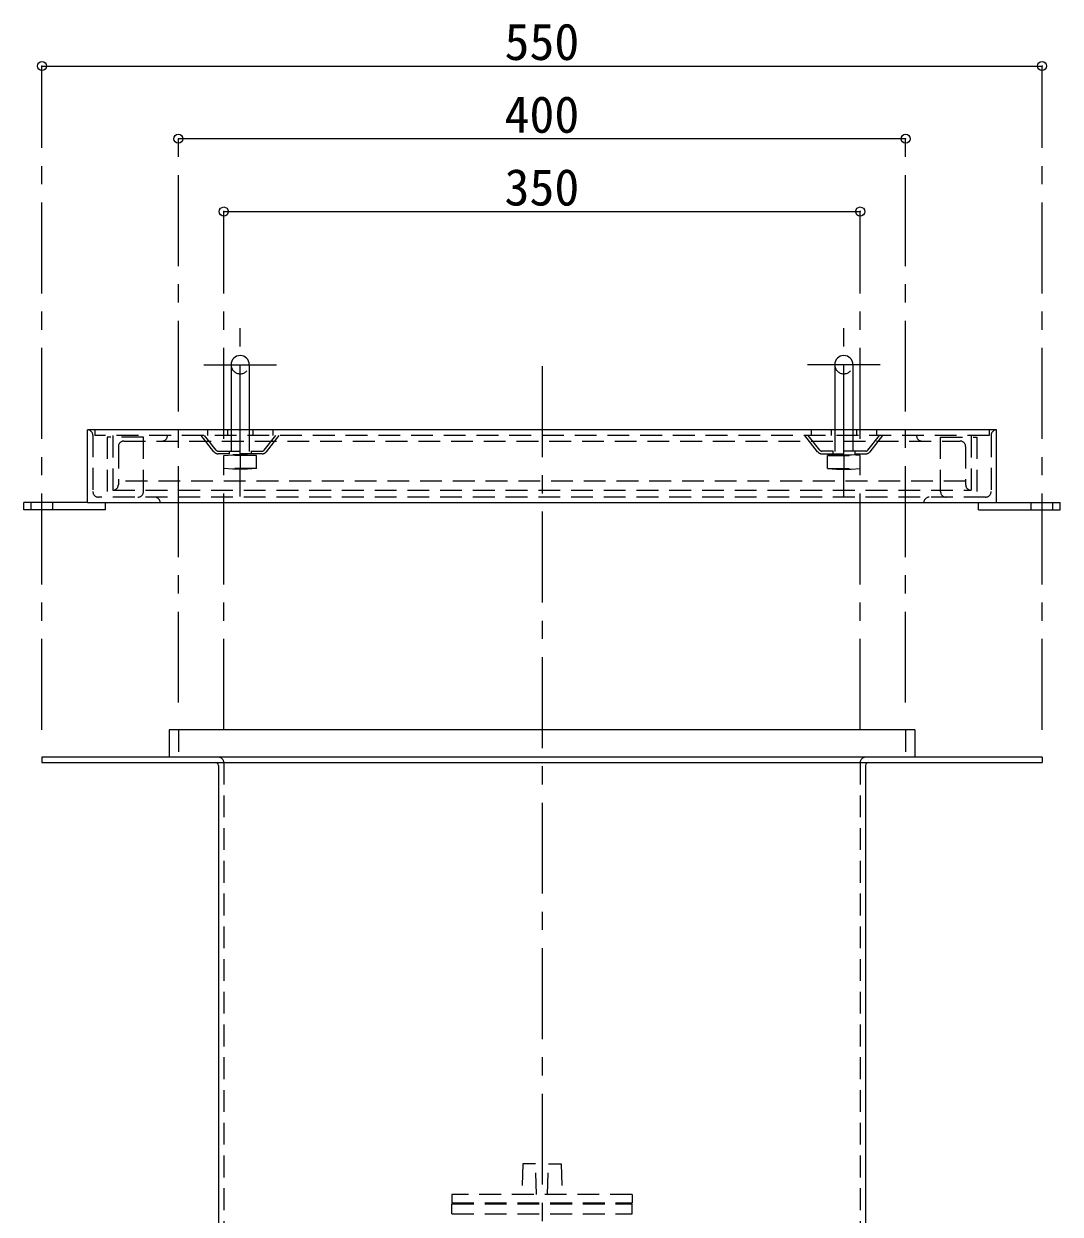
# Model space of a CAD drawing. Units: millimetres at full size, sheet at 1:10. Extents: x -2046 to 2004, y -1413 to 1397.
# Drawn here: x 169 to 739, y -679 to -25 of the extents above; entities that cross this region are included whole.
import ezdxf
from ezdxf.enums import TextEntityAlignment as Align

# ---------------------------------------------------------------- set-up
doc = ezdxf.new("R2010")
doc.units = ezdxf.units.MM
doc.header["$LTSCALE"] = 10
doc.header["$PDMODE"] = 32
doc.header["$PDSIZE"] = 5
doc.linetypes.add('CHAIN1', pattern=[8, 5, -1, 1, -1])
doc.linetypes.add('DASHED1', pattern=[1.8, 1.2, -0.6])
doc.layers.add('0-6_補助線', color=4, linetype='Continuous', lineweight=9)
doc.styles.add('ＭＳ ゴシック', font='')
doc.styles.get('ＭＳ ゴシック').set_extended_font_data('MS Gothic')

msp = doc.modelspace()

# ---------------------------------------------------------------- linework, layer by layer
at = {"layer": '0-6_補助線'}
for p, q in [((178.79, -47.82), (728.79, -47.82)), ((653.79, -87.82), (253.79, -87.82)), ((278.79, -127.82), (628.79, -127.82)), ((282.79, -212.02), (282.79, -247.82)), ((292.79, -212.02), (292.79, -247.82)), ((614.79, -212.02), (614.79, -247.82)), ((624.79, -212.02), (624.79, -247.82)), ((203.79, -287.82), (168.79, -287.82)), ((168.79, -291.82), (168.79, -287.82)), ((213.79, -291.82), (213.79, -287.82)), ((693.79, -291.82), (693.79, -287.82)), ((703.79, -287.82), (738.79, -287.82)), ((738.79, -291.82), (738.79, -287.82)), ((213.79, -291.82), (168.79, -291.82)), ((693.79, -291.82), (738.79, -291.82))]:
    msp.add_line(p, q, dxfattribs=at)
at = {"layer": '0-6_補助線', "linetype": 'CHAIN1'}
for p, q in [((178.79, -412.82), (178.79, -47.82)), ((728.79, -412.82), (728.79, -47.82)), ((253.79, -397.82), (253.79, -87.82)), ((653.79, -397.82), (653.79, -87.82)), ((278.79, -412.82), (278.79, -127.82)), ((628.79, -412.82), (628.79, -127.82)), ((287.79, -262.02), (287.79, -192.02)), ((619.79, -262.02), (619.79, -192.02)), ((267.79, -212.02), (307.79, -212.02)), ((453.79, -212.82), (453.79, -1165.82)), ((639.79, -212.02), (599.79, -212.02)), ((287.79, -284.52), (287.79, -269.02)), ((619.79, -284.52), (619.79, -269.02))]:
    msp.add_line(p, q, dxfattribs=at)
at = {"layer": '0-6_補助線', "color": 5, "lineweight": 25}
for p, q in [((203.79, -287.82), (203.79, -247.82)), ((703.79, -247.82), (203.79, -247.82)), ((703.79, -287.82), (703.79, -247.82)), ((203.79, -287.82), (703.79, -287.82)), ((178.79, -427.82), (178.79, -430.82)), ((728.79, -427.82), (178.79, -427.82)), ((178.79, -430.82), (728.79, -430.82)), ((728.79, -427.82), (728.79, -430.82))]:
    msp.add_line(p, q, dxfattribs=at)
at = {"layer": '0-6_補助線', "linetype": 'DASHED1'}
for p, q in [((207.79, -247.82), (207.79, -251.02)), ((269.79, -247.82), (269.79, -251.02)), ((280.79, -247.82), (280.79, -251.02)), ((282.79, -247.82), (282.79, -261.62)), ((292.79, -247.82), (292.79, -261.62)), ((294.79, -247.82), (294.79, -251.02)), ((305.79, -247.82), (305.79, -251.02)), ((601.79, -247.82), (601.79, -251.02)), ((612.79, -247.82), (612.79, -251.02)), ((614.79, -247.82), (614.79, -261.62)), ((624.79, -247.82), (624.79, -261.62)), ((626.79, -247.82), (626.79, -251.02)), ((637.79, -247.82), (637.79, -251.02)), ((699.79, -247.82), (699.79, -251.02)), ((699.79, -251.02), (207.79, -251.02)), ((217.79, -251.02), (217.79, -284.82)), ((223.79, -254.02), (683.79, -254.02)), ((234.59, -281.82), (234.59, -251.82)), ((273.39, -259.89), (266.29, -251.02)), ((274.56, -258.95), (268.21, -251.02)), ((301.02, -258.95), (307.37, -251.02)), ((302.19, -259.89), (309.29, -251.02)), ((605.39, -259.89), (598.29, -251.02)), ((606.56, -258.95), (600.21, -251.02)), ((633.02, -258.95), (639.37, -251.02)), ((634.19, -259.89), (641.29, -251.02)), ((672.99, -281.82), (672.99, -251.82)), ((689.79, -251.02), (689.79, -284.82)), ((220.79, -257.02), (220.79, -278.02)), ((275.73, -259.52), (299.85, -259.52)), ((299.85, -261.02), (275.73, -261.02)), ((278.79, -262.02), (283.79, -261.52)), ((281.79, -259.52), (281.79, -261.02)), ((283.79, -261.52), (287.79, -262.02)), ((291.79, -261.52), (283.79, -261.52)), ((287.79, -262.02), (291.79, -261.52)), ((291.79, -261.52), (296.79, -262.02)), ((293.79, -259.52), (293.79, -261.02)), ((631.85, -259.52), (607.73, -259.52)), ((607.73, -261.02), (631.85, -261.02)), ((615.79, -261.52), (610.79, -262.02)), ((613.79, -259.52), (613.79, -261.02)), ((615.79, -261.52), (623.79, -261.52)), ((619.79, -262.02), (615.79, -261.52)), ((623.79, -261.52), (619.79, -262.02)), ((628.79, -262.02), (623.79, -261.52)), ((625.79, -259.52), (625.79, -261.02)), ((686.79, -257.02), (686.79, -278.02)), ((278.79, -269.02), (278.79, -262.02)), ((296.79, -262.02), (278.79, -262.02)), ((287.79, -262.02), (287.79, -269.02)), ((296.79, -269.02), (296.79, -262.02)), ((610.79, -262.02), (628.79, -262.02)), ((610.79, -269.02), (610.79, -262.02)), ((619.79, -262.02), (619.79, -269.02)), ((628.79, -269.02), (628.79, -262.02)), ((283.79, -269.52), (278.79, -269.02)), ((296.79, -269.02), (278.79, -269.02)), ((287.79, -269.02), (283.79, -269.52)), ((291.79, -269.52), (283.79, -269.52)), ((291.79, -269.52), (287.79, -269.02)), ((296.79, -269.02), (291.79, -269.52)), ((610.79, -269.02), (615.79, -269.52)), ((610.79, -269.02), (628.79, -269.02)), ((615.79, -269.52), (619.79, -269.02)), ((615.79, -269.52), (623.79, -269.52)), ((619.79, -269.02), (623.79, -269.52)), ((623.79, -269.52), (628.79, -269.02)), ((217.79, -281.02), (689.79, -281.02)), ((686.79, -276.02), (220.79, -276.02)), ((172.79, -291.82), (172.79, -287.82)), ((184.79, -291.82), (184.79, -287.82)), ((722.79, -291.82), (722.79, -287.82)), ((734.79, -291.82), (734.79, -287.82)), ((253.79, -412.82), (253.79, -427.82)), ((653.79, -412.82), (653.79, -427.82)), ((278.79, -430.82), (278.79, -1127.82)), ((628.79, -430.82), (628.79, -1127.82)), ((443.29, -651.32), (442.79, -668.32)), ((450.29, -651.32), (443.29, -651.32)), ((450.79, -668.32), (450.29, -651.32)), ((456.79, -668.32), (457.29, -651.32)), ((457.29, -651.32), (464.29, -651.32)), ((464.29, -651.32), (464.79, -668.32)), ((404.29, -668.32), (404.29, -672.82)), ((503.29, -668.32), (404.29, -668.32)), ((404.29, -672.82), (503.29, -672.82)), ((404.29, -673.32), (503.29, -673.32)), ((404.29, -678.82), (404.29, -673.32)), ((503.29, -668.32), (503.29, -672.82))]:
    msp.add_line(p, q, dxfattribs=at)
at = {"layer": '0-6_補助線', "color": 7, "linetype": 'DASHED1', "lineweight": 18}
for p, q in [((206.79, -250.82), (206.79, -281.82)), ((700.79, -250.82), (700.79, -281.82)), ((697.79, -284.82), (209.79, -284.82))]:
    msp.add_line(p, q, dxfattribs=at)
at = {"layer": '0-6_補助線', "color": 7, "lineweight": 18}
for p, q in [((658.79, -412.82), (658.79, -427.82)), ((275.79, -432.32), (275.79, -1130.82)), ((631.79, -432.32), (631.79, -1130.82))]:
    msp.add_line(p, q, dxfattribs=at)
at = {"layer": '0-6_補助線', "linetype": 'DASHED1'}
for points in [[(234.59, -251.82), (214.59, -251.82), (214.59, -284.82)], [(672.99, -251.82), (692.99, -251.82), (692.99, -284.82)], [(404.29, -678.82), (503.29, -678.82), (503.29, -673.32)]]:
    msp.add_lwpolyline(points, dxfattribs=at)
at = {"layer": '0-6_補助線', "color": 7, "lineweight": 18}
msp.add_lwpolyline([(658.79, -412.82), (248.79, -412.82), (248.79, -427.82)], dxfattribs=at)
at = {"layer": '0-6_補助線'}
for centre in [(287.79, -212.02), (619.79, -212.02)]:
    msp.add_arc(centre, 5, 0, 180, dxfattribs=at)
at = {"layer": '0-6_補助線', "linetype": 'DASHED1'}
for centre, radius, start, end in [((287.79, -212.02), 5, 180, 0), ((619.79, -212.02), 5, 180, 0), ((223.79, -257.02), 3, 90, 180), ((244.79, -251.02), 3, 270, 0), ((662.79, -251.02), 3, 180, 270), ((683.79, -257.02), 3, 0, 90), ((275.73, -258.02), 3, 218.65981, 270), ((275.73, -258.02), 1.5, 218.65981, 270), ((299.85, -258.02), 1.5, 270, 321.34019), ((299.85, -258.02), 3, 270, 321.34019), ((607.73, -258.02), 3, 218.65981, 270), ((607.73, -258.02), 1.5, 218.65981, 270), ((631.85, -258.02), 1.5, 270, 321.34019), ((631.85, -258.02), 3, 270, 321.34019), ((217.79, -278.02), 3, 270, 0), ((689.79, -278.02), 3, 180, 270), ((231.59, -281.82), 3, 270, 0), ((675.99, -281.82), 3, 180, 270), ((275.79, -430.82), 3, 0, 90), ((631.79, -430.82), 3, 90, 180)]:
    msp.add_arc(centre, radius, start, end, dxfattribs=at)
at = {"layer": '0-6_補助線', "color": 7, "linetype": 'DASHED1', "lineweight": 18}
for centre, start, end in [((203.79, -250.82), 0, 90), ((703.79, -250.82), 90, 180), ((209.79, -281.82), 180, 270), ((240.79, -287.82), 0, 90), ((666.79, -287.82), 90, 180), ((697.79, -281.82), 270, 0)]:
    msp.add_arc(centre, 3, start, end, dxfattribs=at)
at = {"layer": '0-6_補助線', "color": 7, "lineweight": 18}
for centre, start, end in [((274.29, -432.32), 0, 90), ((633.29, -432.32), 90, 180)]:
    msp.add_arc(centre, 1.5, start, end, dxfattribs=at)
at = {"layer": '0-6_補助線', "color": 1}
for p in [(178.79, -47.82), (728.79, -47.82), (253.79, -87.82), (653.79, -87.82), (278.79, -127.82), (628.79, -127.82)]:
    msp.add_point(p, dxfattribs=at)

# ---------------------------------------------------------------- texts
at = {"layer": '0-6_補助線', "color": 7, "style": 'ＭＳ ゴシック'}
for s, p in [('550', (433.16, -50.57)), ('400', (433.16, -90.57)), ('350', (433.16, -130.57))]:
    msp.add_text(s, height=20.16, dxfattribs=at).set_placement(p, align=Align.BOTTOM_LEFT)

doc.saveas('drawing.dxf')
